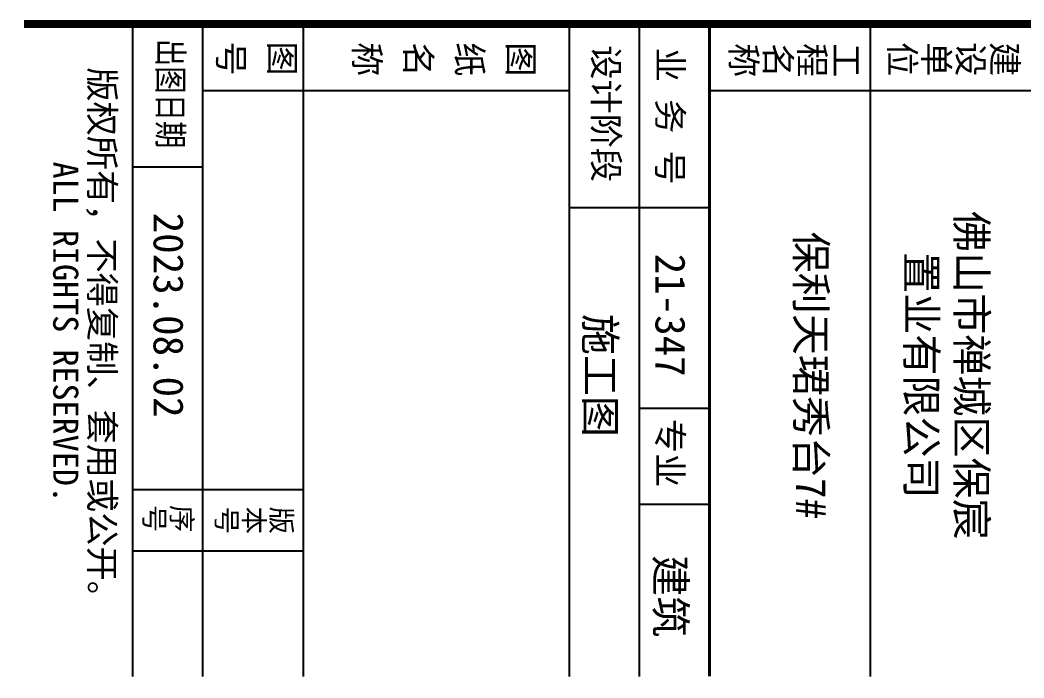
# Model space of a CAD drawing. Header units: millimetres. Extents: x 434053 to 1059003, y -2417481 to 936527.
# Drawn here: x 579281 to 584281, y -1812091 to -1808814 of the extents above; entities that cross this region are included whole.
import ezdxf
from ezdxf.enums import TextEntityAlignment as Align

# ---------------------------------------------------------------- set-up
doc = ezdxf.new("R2010")
doc.units = ezdxf.units.MM
doc.header["$LTSCALE"] = 1000
doc.header["$MEASUREMENT"] = 0
for name, color, linetype in [('TITEXT', 7, 'Continuous'), ('TITLIN', 7, 'Continuous'), ('图框层', 3, 'Continuous')]:
    doc.layers.add(name, color=color, linetype=linetype)
doc.styles.add('TITLE', font='simhei.ttf')
doc.styles.add('TITXH', font='')
doc.styles.add('TITXV', font='', dxfattribs={"width": 0.8})
doc.styles.get('TITXH').set_extended_font_data('@SimSun')
doc.styles.get('TITXV').set_extended_font_data('SimSun')

# ---------------------------------------------------------------- blocks, each defined once
blk = doc.blocks.new('21GZ_LABEL2')
at = {"layer": 'TITLIN'}
for p, q in [((-58.36, 100.29), (-58.36, 68.29)), ((-65, 84.29), (0, 84.29)), ((-46.68, 68.29), (-46.68, 54.29)), ((-26.7, 68.29), (-26.7, 61.29)), ((-17.13, 68.29), (-17.13, 61.29)), ((-65, 61.29), (0, 61.29)), ((-65, 54.29), (0, 54.29)), ((-58.36, 54.29), (-58.36, 17.79)), ((-65, 27.79), (0, 27.79)), ((-18.58, 27.79), (-18.58, 10.79)), ((-12.47, 27.79), (-12.47, 10.79)), ((-65, 17.79), (0, 17.79)), ((-50.73, 17.79), (-50.73, 10.79)), ((-65, 10.79), (0, 10.79))]:
    blk.add_line(p, q, dxfattribs=at)
for points, const_width in [([(-65, 224.12), (-65, 0)], 0.8), ([(-65, 68.29), (0, 68.29)], 0.3)]:
    blk.add_lwpolyline(points, dxfattribs=dict(at, const_width=const_width))
at = {"layer": 'TITEXT', "style": 'TITXH'}
for s, height, p in [('建设单位', 2.5, (-62.8, 99.46)), ('工程名称', 2.5, (-62.69, 83.68)), ('图 纸 名 称', 2.5, (-62.79, 51.25)), ('图 号', 2.5, (-62.87, 27.48)), ('版本号', 2, (-16.59, 27.04)), ('序号', 2, (-16.76, 17.12))]:
    blk.add_text(s, height=height, rotation=270, dxfattribs=at).set_placement(p)
at = {"layer": 'TITEXT'}
for s, style, p in [('业 务 号', 'TITXV', (-62.64, 63.11)), ('专业', 'TITXV', (-25.66, 63.1)), ('设计阶段', 'TITXV', (-62.9, 56.72)), ('版权所有，不得复制、套用或公开。', 'TITLE', (-60.69, 6.53)), ('ALL RIGHTS RESERVED.', 'TITLE', (-51.3, 2.9))]:
    blk.add_text(s, height=2.5, dxfattribs=dict(at, style=style)).set_placement(p)
at = {"layer": 'TITEXT', "style": 'TITXV', "width": 0.8}
blk.add_text('出图日期', height=2.5, dxfattribs=at).set_placement((-63.52, 13.34))
blk = doc.blocks.new('asdgdfgsghfdjfh')
at = {"layer": '图框层', "style": 'TITXV'}
for s, p in [('佛山市禅城区保宸', (-30, 92)), ('置业有限公司', (-30, 87)), ('保利天珺秀台7#', (-30, 76)), ('建筑', (-8, 62)), ('21-347', (-36, 62)), ('施工图', (-30, 55)), ('2023.08.02', (-36, 12))]:
    blk.add_text(s, height=3, dxfattribs=at).set_placement(p, align=Align.BOTTOM_CENTER)

msp = doc.modelspace()

# ---------------------------------------------------------------- block references
at = {"layer": '图框层', "xscale": 50, "yscale": 50, "zscale": 50, "rotation": 270}
for name in ['21GZ_LABEL2', 'asdgdfgsghfdjfh']:
    msp.add_blockref(name, (579300.9, -1812083.8), dxfattribs=at)

doc.saveas('drawing.dxf')
